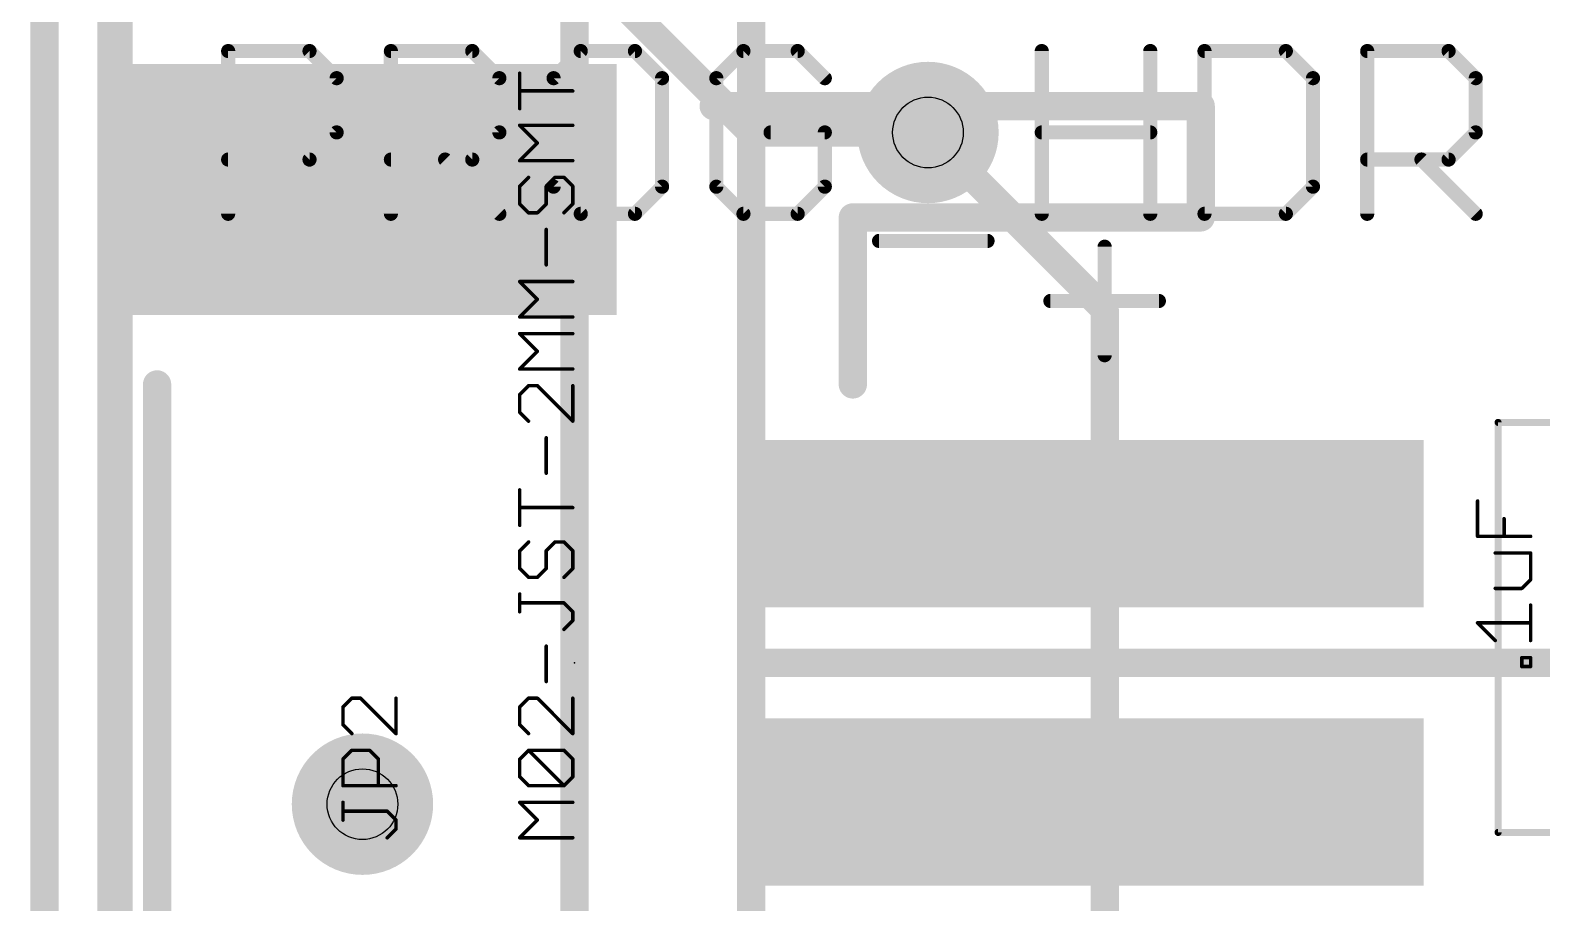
# Model space of a CAD drawing. Extents: x -98 to 45, y 0 to 29.
# Drawn here: x -0.1 to 10.76, y 5.9 to 12.16 of the extents above; entities that cross this region are included whole.
import ezdxf

# ---------------------------------------------------------------- set-up
doc = ezdxf.new("R2010")
doc.units = 0
for name, color, linetype in [('1', 12, 'CONTINUOUS'), ('16', 132, 'CONTINUOUS'), ('18', 110, 'CONTINUOUS'), ('20', 53, 'CONTINUOUS'), ('21', 53, 'CONTINUOUS'), ('23', 53, 'CONTINUOUS'), ('25', 253, 'CONTINUOUS'), ('27', 253, 'CONTINUOUS'), ('29', 253, 'CONTINUOUS'), ('31', 253, 'CONTINUOUS'), ('39', 12, 'CONTINUOUS'), ('44', 253, 'CONTINUOUS'), ('51', 53, 'CONTINUOUS')]:
    doc.layers.add(name, color=color, linetype=linetype)

# ---------------------------------------------------------------- blocks, each defined once
blk = doc.blocks.new('RECT')
blk.add_solid([(-0.5, -0.5), (0.5, -0.5), (-0.5, 0.5), (0.5, 0.5)])
blk = doc.blocks.new('ROUNDV')
at = {"const_width": 0.5}
blk.add_lwpolyline([(0, -0.25, 1), (0, 0.25, 1), (0, -0.25)], format="xyb", dxfattribs=at)

msp = doc.modelspace()

# ---------------------------------------------------------------- linework, layer by layer
at = {"layer": '1', "const_width": 0.2032}
for points in [[(0, 0), (0, 24.13)], [(5.08, 7.62), (5.08, 21.59)], [(5.08, 11.43), (2.54, 13.97)], [(6.35, 11.43), (5.08, 11.43)], [(15.24, 7.62), (5.08, 7.62)]]:
    msp.add_lwpolyline(points, dxfattribs=at)
at = {"layer": '1', "const_width": 0.1016}
for points in [[(5.08, 11.4808, 1), (5.08, 11.3792)], [(5.0441, 11.3941, 1), (5.1159, 11.4659)], [(6.35, 11.3792, 1), (6.35, 11.4808)], [(5.08, 7.6708, 1), (5.08, 7.5692)], [(5.0292, 7.62, 1), (5.1308, 7.62)]]:
    msp.add_lwpolyline(points, format="xyb", dxfattribs=at)
at = {"layer": '16'}
for points, const_width in [([(0, 0), (0, 24.13)], 0.2032), ([(0.508, 1.905), (0.508, 15.748)], 0.254), ([(3.81, 5.08), (3.81, 15.24)], 0.2032), ([(5.08, 5.08), (5.08, 13.97)], 0.2032), ([(7.62, 10.16), (6.35, 11.43)], 0.2032), ([(7.62, 4.191), (7.62, 10.16)], 0.2032)]:
    msp.add_lwpolyline(points, dxfattribs=dict(at, const_width=const_width))
at = {"layer": '16', "const_width": 0.1016}
for points in [[(6.3859, 11.4659, 1), (6.3141, 11.3941)], [(7.6708, 10.16, 1), (7.5692, 10.16)], [(7.5841, 10.1241, 1), (7.6559, 10.1959)]]:
    msp.add_lwpolyline(points, format="xyb", dxfattribs=at)
at = {"layer": '20', "const_width": 0.1524}
msp.add_lwpolyline([(0, 24.13), (0, 0)], dxfattribs=at)
at = {"layer": '21', "const_width": 0.2032}
for points in [[(8.31, 11.62), (4.81, 11.62)], [(8.31, 10.82), (8.31, 11.62)], [(5.81, 9.62), (5.81, 10.82)], [(5.81, 10.82), (8.31, 10.82)], [(0.81, 9.62), (0.81, 5.62)]]:
    msp.add_lwpolyline(points, dxfattribs=at)
at = {"layer": '21', "const_width": 0.1016}
for points in [[(4.81, 11.6708, 1), (4.81, 11.5692)], [(8.3608, 11.62, 1), (8.2592, 11.62)], [(8.31, 11.5692, 1), (8.31, 11.6708)], [(5.8608, 10.82, 1), (5.7592, 10.82)], [(5.81, 10.8708, 1), (5.81, 10.7692)], [(8.2592, 10.82, 1), (8.3608, 10.82)], [(8.31, 10.7692, 1), (8.31, 10.8708)], [(0.8608, 9.62, 1), (0.7592, 9.62)], [(5.7592, 9.62, 1), (5.8608, 9.62)]]:
    msp.add_lwpolyline(points, format="xyb", dxfattribs=at)
at = {"layer": '23'}
msp.add_point((3.81, 7.62), dxfattribs=at)
at = {"layer": '25', "const_width": 0.0254}
for points in [[(2.2095, 7.3653), (2.146, 7.3018)], [(2.146, 7.3018), (2.146, 7.1747)], [(2.2731, 7.3653), (2.2095, 7.3653)], [(2.5273, 7.1111), (2.2731, 7.3653)], [(2.5273, 7.3653), (2.5273, 7.1111)], [(2.146, 7.1747), (2.2095, 7.1111)], [(2.146, 6.9276), (2.2095, 6.9911)], [(2.2095, 6.9911), (2.3366, 6.9911)], [(2.3366, 6.9911), (2.4002, 6.9276)], [(2.146, 6.7369), (2.146, 6.9276)], [(2.4002, 6.9276), (2.4002, 6.7369)], [(2.5273, 6.7369), (2.146, 6.7369)], [(2.146, 6.4898), (2.146, 6.6169)], [(2.4637, 6.5534), (2.146, 6.5534)], [(2.5273, 6.4898), (2.4637, 6.5534)], [(2.4637, 6.3627), (2.5273, 6.4263)], [(2.5273, 6.4263), (2.5273, 6.4898)]]:
    msp.add_lwpolyline(points, dxfattribs=at)
at = {"layer": '25', "const_width": 0.0127}
for points in [[(2.1523, 7.3018, 1), (2.1396, 7.3018)], [(2.1415, 7.3063, 1), (2.1505, 7.2973)], [(2.2095, 7.3717, 1), (2.2095, 7.359)], [(2.214, 7.3608, 1), (2.205, 7.3698)], [(2.2776, 7.3698, 1), (2.2686, 7.3608)], [(2.2731, 7.359, 1), (2.2731, 7.3717)], [(2.5337, 7.3653, 1), (2.521, 7.3653)], [(2.1505, 7.1792, 1), (2.1415, 7.1702)], [(2.1396, 7.1747, 1), (2.1523, 7.1747)], [(2.205, 7.1066, 1), (2.214, 7.1156)], [(2.521, 7.1111, 1), (2.5337, 7.1111)], [(2.5228, 7.1066, 1), (2.5318, 7.1156)], [(2.2095, 6.9975, 1), (2.2095, 6.9848)], [(2.214, 6.9866, 1), (2.205, 6.9956)], [(2.3411, 6.9956, 1), (2.3321, 6.9866)], [(2.3366, 6.9848, 1), (2.3366, 6.9975)], [(2.1523, 6.9276, 1), (2.1396, 6.9276)], [(2.1415, 6.9321, 1), (2.1505, 6.9231)], [(2.4065, 6.9276, 1), (2.3938, 6.9276)], [(2.3957, 6.9231, 1), (2.4047, 6.9321)], [(2.146, 6.7433, 1), (2.146, 6.7306)], [(2.1396, 6.7369, 1), (2.1523, 6.7369)], [(2.3938, 6.7369, 1), (2.4065, 6.7369)], [(2.5273, 6.7306, 1), (2.5273, 6.7433)], [(2.1523, 6.6169, 1), (2.1396, 6.6169)], [(2.146, 6.5597, 1), (2.146, 6.547)], [(2.4682, 6.5579, 1), (2.4593, 6.5489)], [(2.4637, 6.547, 1), (2.4637, 6.5597)], [(2.1396, 6.4898, 1), (2.1523, 6.4898)], [(2.5337, 6.4898, 1), (2.521, 6.4898)], [(2.521, 6.4263, 1), (2.5337, 6.4263)], [(2.5228, 6.4853, 1), (2.5318, 6.4943)], [(2.5318, 6.4218, 1), (2.5228, 6.4307)], [(2.4593, 6.3672, 1), (2.4682, 6.3582)]]:
    msp.add_lwpolyline(points, format="xyb", dxfattribs=at)
at = {"layer": '27'}
for points, const_width in [([(1.3208, 10.8458), (1.3208, 12.0152)], 0.1016), ([(1.3208, 12.0152), (1.9055, 12.0152)], 0.1016), ([(1.9055, 12.0152), (2.1004, 11.8203)], 0.1016), ([(2.4902, 10.8458), (2.4902, 12.0152)], 0.1016), ([(2.4902, 12.0152), (3.0749, 12.0152)], 0.1016), ([(3.0749, 12.0152), (3.2698, 11.8203)], 0.1016), ([(3.8545, 12.0152), (3.6596, 11.8203)], 0.1016), ([(4.2443, 12.0152), (3.8545, 12.0152)], 0.1016), ([(4.4392, 11.8203), (4.2443, 12.0152)], 0.1016), ([(5.0239, 12.0152), (4.829, 11.8203)], 0.1016), ([(5.4137, 12.0152), (5.0239, 12.0152)], 0.1016), ([(5.6086, 11.8203), (5.4137, 12.0152)], 0.1016), ([(7.1678, 10.8458), (7.1678, 12.0152)], 0.1016), ([(7.9474, 12.0152), (7.9474, 10.8458)], 0.1016), ([(8.3372, 12.0152), (8.3372, 10.8458)], 0.1016), ([(8.9219, 12.0152), (8.3372, 12.0152)], 0.1016), ([(9.1168, 11.8203), (8.9219, 12.0152)], 0.1016), ([(9.5066, 10.8458), (9.5066, 12.0152)], 0.1016), ([(9.5066, 12.0152), (10.0913, 12.0152)], 0.1016), ([(10.0913, 12.0152), (10.2862, 11.8203)], 0.1016), ([(2.1004, 11.8203), (2.1004, 11.4305)], 0.1016), ([(3.2698, 11.8203), (3.2698, 11.4305)], 0.1016), ([(3.416, 11.6016), (3.416, 11.8558)], 0.0254), ([(3.6596, 11.8203), (3.6596, 11.0407)], 0.1016), ([(4.4392, 11.0407), (4.4392, 11.8203)], 0.1016), ([(4.829, 11.8203), (4.829, 11.0407)], 0.1016), ([(9.1168, 11.0407), (9.1168, 11.8203)], 0.1016), ([(10.2862, 11.8203), (10.2862, 11.4305)], 0.1016), ([(3.7973, 11.7287), (3.416, 11.7287)], 0.0254), ([(2.1004, 11.4305), (1.9055, 11.2356)], 0.1016), ([(3.2698, 11.4305), (3.0749, 11.2356)], 0.1016), ([(3.5431, 11.3545), (3.416, 11.4816)], 0.0254), ([(3.416, 11.4816), (3.7973, 11.4816)], 0.0254), ([(5.6086, 11.4305), (5.2188, 11.4305)], 0.1016), ([(5.6086, 11.0407), (5.6086, 11.4305)], 0.1016), ([(7.1678, 11.4305), (7.9474, 11.4305)], 0.1016), ([(10.2862, 11.4305), (10.0913, 11.2356)], 0.1016), ([(3.416, 11.2274), (3.5431, 11.3545)], 0.0254), ([(1.9055, 11.2356), (1.3208, 11.2356)], 0.1016), ([(3.0749, 11.2356), (2.4902, 11.2356)], 0.1016), ([(2.88, 11.2356), (3.2698, 10.8458)], 0.1016), ([(3.7973, 11.2274), (3.416, 11.2274)], 0.0254), ([(10.0913, 11.2356), (9.5066, 11.2356)], 0.1016), ([(9.8964, 11.2356), (10.2862, 10.8458)], 0.1016), ([(3.4795, 11.1074), (3.416, 11.0438)], 0.0254), ([(3.6066, 11.0438), (3.6702, 11.1074)], 0.0254), ([(3.6596, 11.0407), (3.8545, 10.8458)], 0.1016), ([(3.6702, 11.1074), (3.7337, 11.1074)], 0.0254), ([(3.7337, 11.1074), (3.7973, 11.0438)], 0.0254), ([(4.2443, 10.8458), (4.4392, 11.0407)], 0.1016), ([(4.829, 11.0407), (5.0239, 10.8458)], 0.1016), ([(5.4137, 10.8458), (5.6086, 11.0407)], 0.1016), ([(8.9219, 10.8458), (9.1168, 11.0407)], 0.1016), ([(3.416, 11.0438), (3.416, 10.9167)], 0.0254), ([(3.6066, 10.9167), (3.6066, 11.0438)], 0.0254), ([(3.7973, 11.0438), (3.7973, 10.9167)], 0.0254), ([(3.416, 10.9167), (3.4795, 10.8532)], 0.0254), ([(3.4795, 10.8532), (3.5431, 10.8532)], 0.0254), ([(3.5431, 10.8532), (3.6066, 10.9167)], 0.0254), ([(3.7973, 10.9167), (3.7337, 10.8532)], 0.0254), ([(3.8545, 10.8458), (4.2443, 10.8458)], 0.1016), ([(5.0239, 10.8458), (5.4137, 10.8458)], 0.1016), ([(8.3372, 10.8458), (8.9219, 10.8458)], 0.1016), ([(3.6066, 10.479), (3.6066, 10.7332)], 0.0254), ([(5.9984, 10.6509), (6.778, 10.6509)], 0.1016), ([(3.5431, 10.2319), (3.416, 10.359)], 0.0254), ([(3.416, 10.359), (3.7973, 10.359)], 0.0254), ([(3.416, 10.1048), (3.5431, 10.2319)], 0.0254), ([(3.7973, 10.1048), (3.416, 10.1048)], 0.0254), ([(3.5431, 9.8577), (3.416, 9.9848)], 0.0254), ([(3.416, 9.9848), (3.7973, 9.9848)], 0.0254), ([(3.416, 9.7306), (3.5431, 9.8577)], 0.0254), ([(3.7973, 9.7306), (3.416, 9.7306)], 0.0254), ([(3.4795, 9.6106), (3.416, 9.547)], 0.0254), ([(3.416, 9.547), (3.416, 9.4199)], 0.0254), ([(3.5431, 9.6106), (3.4795, 9.6106)], 0.0254), ([(3.7973, 9.3564), (3.5431, 9.6106)], 0.0254), ([(3.7973, 9.6106), (3.7973, 9.3564)], 0.0254), ([(3.416, 9.4199), (3.4795, 9.3564)], 0.0254), ([(3.6066, 8.9821), (3.6066, 9.2364)], 0.0254), ([(3.416, 8.6079), (3.416, 8.8622)], 0.0254), ([(3.7973, 8.735), (3.416, 8.735)], 0.0254), ([(10.2994, 8.5285), (10.2994, 8.7827)], 0.0254), ([(10.49, 8.5285), (10.49, 8.6556)], 0.0254), ([(3.4795, 8.4879), (3.416, 8.4244)], 0.0254), ([(3.6066, 8.4244), (3.6702, 8.4879)], 0.0254), ([(3.6702, 8.4879), (3.7337, 8.4879)], 0.0254), ([(3.7337, 8.4879), (3.7973, 8.4244)], 0.0254), ([(10.6807, 8.5285), (10.2994, 8.5285)], 0.0254), ([(3.416, 8.4244), (3.416, 8.2973)], 0.0254), ([(3.6066, 8.2973), (3.6066, 8.4244)], 0.0254), ([(3.7973, 8.4244), (3.7973, 8.2973)], 0.0254), ([(10.6807, 8.4085), (10.4265, 8.4085)], 0.0254), ([(10.6807, 8.2178), (10.6807, 8.4085)], 0.0254), ([(3.416, 8.2973), (3.4795, 8.2337)], 0.0254), ([(3.5431, 8.2337), (3.6066, 8.2973)], 0.0254), ([(3.7973, 8.2973), (3.7337, 8.2337)], 0.0254), ([(3.4795, 8.2337), (3.5431, 8.2337)], 0.0254), ([(10.4265, 8.1543), (10.6171, 8.1543)], 0.0254), ([(10.6171, 8.1543), (10.6807, 8.2178)], 0.0254), ([(3.416, 7.9866), (3.416, 8.1137)], 0.0254), ([(3.7337, 8.0502), (3.416, 8.0502)], 0.0254), ([(3.7973, 7.9866), (3.7337, 8.0502)], 0.0254), ([(10.6807, 7.7801), (10.6807, 8.0343)], 0.0254), ([(3.7337, 7.8595), (3.7973, 7.9231)], 0.0254), ([(3.7973, 7.9231), (3.7973, 7.9866)], 0.0254), ([(10.4265, 7.7801), (10.2994, 7.9072)], 0.0254), ([(10.2994, 7.9072), (10.6807, 7.9072)], 0.0254), ([(3.6066, 7.4853), (3.6066, 7.7395)], 0.0254), ([(10.6171, 7.593), (10.6171, 7.6565)], 0.0254), ([(10.6171, 7.6565), (10.6807, 7.6565)], 0.0254), ([(10.6807, 7.593), (10.6171, 7.593)], 0.0254), ([(10.6807, 7.6565), (10.6807, 7.593)], 0.0254), ([(3.4795, 7.3653), (3.416, 7.3018)], 0.0254), ([(3.416, 7.3018), (3.416, 7.1747)], 0.0254), ([(3.5431, 7.3653), (3.4795, 7.3653)], 0.0254), ([(3.7973, 7.1111), (3.5431, 7.3653)], 0.0254), ([(3.7973, 7.3653), (3.7973, 7.1111)], 0.0254), ([(3.416, 7.1747), (3.4795, 7.1111)], 0.0254), ([(3.416, 6.9276), (3.4795, 6.9911)], 0.0254), ([(3.4795, 6.9911), (3.7337, 6.9911)], 0.0254), ([(3.7337, 6.7369), (3.4795, 6.9911)], 0.0254), ([(3.7337, 6.9911), (3.7973, 6.9276)], 0.0254), ([(3.416, 6.8005), (3.416, 6.9276)], 0.0254), ([(3.7973, 6.9276), (3.7973, 6.8005)], 0.0254), ([(3.4795, 6.7369), (3.416, 6.8005)], 0.0254), ([(3.7337, 6.7369), (3.4795, 6.7369)], 0.0254), ([(3.7973, 6.8005), (3.7337, 6.7369)], 0.0254), ([(3.5431, 6.4898), (3.416, 6.6169)], 0.0254), ([(3.416, 6.6169), (3.7973, 6.6169)], 0.0254), ([(3.416, 6.3627), (3.5431, 6.4898)], 0.0254), ([(3.7973, 6.3627), (3.416, 6.3627)], 0.0254)]:
    msp.add_lwpolyline(points, dxfattribs=dict(at, const_width=const_width))
for points, const_width in [([(1.3462, 12.0152, 1), (1.2954, 12.0152)], 0.0508), ([(1.3208, 12.0406, 1), (1.3208, 11.9898)], 0.0508), ([(1.9235, 12.0332, 1), (1.8875, 11.9972)], 0.0508), ([(1.9055, 11.9898, 1), (1.9055, 12.0406)], 0.0508), ([(2.5156, 12.0152, 1), (2.4648, 12.0152)], 0.0508), ([(2.4902, 12.0406, 1), (2.4902, 11.9898)], 0.0508), ([(3.0929, 12.0332, 1), (3.0569, 11.9972)], 0.0508), ([(3.0749, 11.9898, 1), (3.0749, 12.0406)], 0.0508), ([(3.8545, 12.0406, 1), (3.8545, 11.9898)], 0.0508), ([(3.8725, 11.9972, 1), (3.8365, 12.0332)], 0.0508), ([(4.2623, 12.0332, 1), (4.2263, 11.9972)], 0.0508), ([(4.2443, 11.9898, 1), (4.2443, 12.0406)], 0.0508), ([(5.0239, 12.0406, 1), (5.0239, 11.9898)], 0.0508), ([(5.0418, 11.9972, 1), (5.0059, 12.0332)], 0.0508), ([(5.4316, 12.0332, 1), (5.3957, 11.9972)], 0.0508), ([(5.4137, 11.9898, 1), (5.4137, 12.0406)], 0.0508), ([(7.1932, 12.0152, 1), (7.1424, 12.0152)], 0.0508), ([(7.9728, 12.0152, 1), (7.922, 12.0152)], 0.0508), ([(8.3626, 12.0152, 1), (8.3118, 12.0152)], 0.0508), ([(8.3372, 12.0406, 1), (8.3372, 11.9898)], 0.0508), ([(8.9398, 12.0332, 1), (8.9039, 11.9972)], 0.0508), ([(8.9219, 11.9898, 1), (8.9219, 12.0406)], 0.0508), ([(9.532, 12.0152, 1), (9.4812, 12.0152)], 0.0508), ([(9.5066, 12.0406, 1), (9.5066, 11.9898)], 0.0508), ([(10.1092, 12.0332, 1), (10.0733, 11.9972)], 0.0508), ([(10.0913, 11.9898, 1), (10.0913, 12.0406)], 0.0508), ([(2.1258, 11.8203, 1), (2.075, 11.8203)], 0.0508), ([(2.0824, 11.8023, 1), (2.1184, 11.8383)], 0.0508), ([(3.2952, 11.8203, 1), (3.2444, 11.8203)], 0.0508), ([(3.2518, 11.8023, 1), (3.2878, 11.8383)], 0.0508), ([(3.4223, 11.8558, 1), (3.4096, 11.8558)], 0.0127), ([(3.6416, 11.8383, 1), (3.6776, 11.8023)], 0.0508), ([(3.685, 11.8203, 1), (3.6342, 11.8203)], 0.0508), ([(4.4646, 11.8203, 1), (4.4138, 11.8203)], 0.0508), ([(4.4212, 11.8023, 1), (4.4572, 11.8383)], 0.0508), ([(4.811, 11.8383, 1), (4.847, 11.8023)], 0.0508), ([(4.8544, 11.8203, 1), (4.8036, 11.8203)], 0.0508), ([(5.5906, 11.8023, 1), (5.6265, 11.8383)], 0.0508), ([(9.1422, 11.8203, 1), (9.0914, 11.8203)], 0.0508), ([(9.0988, 11.8023, 1), (9.1347, 11.8383)], 0.0508), ([(10.3116, 11.8203, 1), (10.2608, 11.8203)], 0.0508), ([(10.2682, 11.8023, 1), (10.3041, 11.8383)], 0.0508), ([(3.416, 11.735, 1), (3.416, 11.7223)], 0.0127), ([(3.7973, 11.7223, 1), (3.7973, 11.735)], 0.0127), ([(3.4096, 11.6016, 1), (3.4223, 11.6016)], 0.0127), ([(2.075, 11.4305, 1), (2.1258, 11.4305)], 0.0508), ([(2.1184, 11.4125, 1), (2.0824, 11.4485)], 0.0508), ([(3.2444, 11.4305, 1), (3.2952, 11.4305)], 0.0508), ([(3.2878, 11.4125, 1), (3.2518, 11.4485)], 0.0508), ([(3.4205, 11.4861, 1), (3.4115, 11.4771)], 0.0127), ([(3.416, 11.4879, 1), (3.416, 11.4752)], 0.0127), ([(3.7973, 11.4752, 1), (3.7973, 11.4879)], 0.0127), ([(5.2188, 11.4559, 1), (5.2188, 11.4051)], 0.0508), ([(5.634, 11.4305, 1), (5.5832, 11.4305)], 0.0508), ([(5.6086, 11.4051, 1), (5.6086, 11.4559)], 0.0508), ([(7.1678, 11.4559, 1), (7.1678, 11.4051)], 0.0508), ([(7.9474, 11.4051, 1), (7.9474, 11.4559)], 0.0508), ([(10.2608, 11.4305, 1), (10.3116, 11.4305)], 0.0508), ([(10.3041, 11.4125, 1), (10.2682, 11.4485)], 0.0508), ([(3.5476, 11.35, 1), (3.5386, 11.359)], 0.0127), ([(3.5386, 11.35, 1), (3.5476, 11.359)], 0.0127), ([(1.3208, 11.261, 1), (1.3208, 11.2102)], 0.0508), ([(1.8875, 11.2536, 1), (1.9235, 11.2176)], 0.0508), ([(1.9055, 11.2102, 1), (1.9055, 11.261)], 0.0508), ([(2.4902, 11.261, 1), (2.4902, 11.2102)], 0.0508), ([(2.898, 11.2536, 1), (2.862, 11.2176)], 0.0508), ([(3.0569, 11.2536, 1), (3.0929, 11.2176)], 0.0508), ([(3.0749, 11.2102, 1), (3.0749, 11.261)], 0.0508), ([(3.416, 11.2337, 1), (3.416, 11.221)], 0.0127), ([(3.4115, 11.2319, 1), (3.4205, 11.2229)], 0.0127), ([(3.7973, 11.221, 1), (3.7973, 11.2337)], 0.0127), ([(9.5066, 11.261, 1), (9.5066, 11.2102)], 0.0508), ([(9.9143, 11.2536, 1), (9.8784, 11.2176)], 0.0508), ([(10.0733, 11.2536, 1), (10.1092, 11.2176)], 0.0508), ([(10.0913, 11.2102, 1), (10.0913, 11.261)], 0.0508), ([(3.484, 11.1029, 1), (3.475, 11.1119)], 0.0127), ([(3.6776, 11.0587, 1), (3.6416, 11.0227)], 0.0508), ([(3.6702, 11.1137, 1), (3.6702, 11.101)], 0.0127), ([(3.6747, 11.1029, 1), (3.6657, 11.1119)], 0.0127), ([(3.7382, 11.1119, 1), (3.7293, 11.1029)], 0.0127), ([(3.7337, 11.101, 1), (3.7337, 11.1137)], 0.0127), ([(4.4572, 11.0227, 1), (4.4212, 11.0587)], 0.0508), ([(4.847, 11.0587, 1), (4.811, 11.0227)], 0.0508), ([(5.6265, 11.0227, 1), (5.5906, 11.0587)], 0.0508), ([(9.1347, 11.0227, 1), (9.0988, 11.0587)], 0.0508), ([(3.4223, 11.0438, 1), (3.4096, 11.0438)], 0.0127), ([(3.4115, 11.0483, 1), (3.4205, 11.0393)], 0.0127), ([(3.613, 11.0438, 1), (3.6003, 11.0438)], 0.0127), ([(3.6021, 11.0483, 1), (3.6111, 11.0393)], 0.0127), ([(3.6342, 11.0407, 1), (3.685, 11.0407)], 0.0508), ([(3.8037, 11.0438, 1), (3.791, 11.0438)], 0.0127), ([(3.7928, 11.0393, 1), (3.8018, 11.0483)], 0.0127), ([(4.4138, 11.0407, 1), (4.4646, 11.0407)], 0.0508), ([(4.8036, 11.0407, 1), (4.8544, 11.0407)], 0.0508), ([(5.5832, 11.0407, 1), (5.634, 11.0407)], 0.0508), ([(9.0914, 11.0407, 1), (9.1422, 11.0407)], 0.0508), ([(1.2954, 10.8458, 1), (1.3462, 10.8458)], 0.0508), ([(2.4648, 10.8458, 1), (2.5156, 10.8458)], 0.0508), ([(3.2518, 10.8278, 1), (3.2878, 10.8638)], 0.0508), ([(3.4205, 10.9212, 1), (3.4115, 10.9122)], 0.0127), ([(3.4096, 10.9167, 1), (3.4223, 10.9167)], 0.0127), ([(3.4795, 10.8595, 1), (3.4795, 10.8468)], 0.0127), ([(3.475, 10.8487, 1), (3.484, 10.8577)], 0.0127), ([(3.5386, 10.8577, 1), (3.5476, 10.8487)], 0.0127), ([(3.5431, 10.8468, 1), (3.5431, 10.8595)], 0.0127), ([(3.6003, 10.9167, 1), (3.613, 10.9167)], 0.0127), ([(3.6111, 10.9122, 1), (3.6021, 10.9212)], 0.0127), ([(3.7293, 10.8577, 1), (3.7382, 10.8487)], 0.0127), ([(3.791, 10.9167, 1), (3.8037, 10.9167)], 0.0127), ([(3.8018, 10.9122, 1), (3.7928, 10.9212)], 0.0127), ([(3.8545, 10.8712, 1), (3.8545, 10.8204)], 0.0508), ([(3.8365, 10.8278, 1), (3.8725, 10.8638)], 0.0508), ([(4.2263, 10.8638, 1), (4.2623, 10.8278)], 0.0508), ([(4.2443, 10.8204, 1), (4.2443, 10.8712)], 0.0508), ([(5.0239, 10.8712, 1), (5.0239, 10.8204)], 0.0508), ([(5.0059, 10.8278, 1), (5.0418, 10.8638)], 0.0508), ([(5.3957, 10.8638, 1), (5.4316, 10.8278)], 0.0508), ([(5.4137, 10.8204, 1), (5.4137, 10.8712)], 0.0508), ([(7.1424, 10.8458, 1), (7.1932, 10.8458)], 0.0508), ([(7.922, 10.8458, 1), (7.9728, 10.8458)], 0.0508), ([(8.3372, 10.8712, 1), (8.3372, 10.8204)], 0.0508), ([(8.3118, 10.8458, 1), (8.3626, 10.8458)], 0.0508), ([(8.9039, 10.8638, 1), (8.9398, 10.8278)], 0.0508), ([(8.9219, 10.8204, 1), (8.9219, 10.8712)], 0.0508), ([(9.4812, 10.8458, 1), (9.532, 10.8458)], 0.0508), ([(10.2682, 10.8278, 1), (10.3041, 10.8638)], 0.0508), ([(3.613, 10.7332, 1), (3.6003, 10.7332)], 0.0127), ([(5.9984, 10.6763, 1), (5.9984, 10.6255)], 0.0508), ([(6.778, 10.6255, 1), (6.778, 10.6763)], 0.0508), ([(3.6003, 10.479, 1), (3.613, 10.479)], 0.0127), ([(3.4205, 10.3635, 1), (3.4115, 10.3545)], 0.0127), ([(3.416, 10.3653, 1), (3.416, 10.3526)], 0.0127), ([(3.7973, 10.3526, 1), (3.7973, 10.3653)], 0.0127), ([(3.5476, 10.2274, 1), (3.5386, 10.2364)], 0.0127), ([(3.5386, 10.2274, 1), (3.5476, 10.2364)], 0.0127), ([(3.416, 10.1111, 1), (3.416, 10.0984)], 0.0127), ([(3.4115, 10.1093, 1), (3.4205, 10.1003)], 0.0127), ([(3.7973, 10.0984, 1), (3.7973, 10.1111)], 0.0127), ([(3.4205, 9.9893, 1), (3.4115, 9.9803)], 0.0127), ([(3.416, 9.9911, 1), (3.416, 9.9784)], 0.0127), ([(3.7973, 9.9784, 1), (3.7973, 9.9911)], 0.0127), ([(3.5476, 9.8532, 1), (3.5386, 9.8622)], 0.0127), ([(3.5386, 9.8532, 1), (3.5476, 9.8622)], 0.0127), ([(3.416, 9.7369, 1), (3.416, 9.7242)], 0.0127), ([(3.4115, 9.735, 1), (3.4205, 9.7261)], 0.0127), ([(3.7973, 9.7242, 1), (3.7973, 9.7369)], 0.0127), ([(3.4223, 9.547, 1), (3.4096, 9.547)], 0.0127), ([(3.4795, 9.6169, 1), (3.4795, 9.6042)], 0.0127), ([(3.484, 9.6061, 1), (3.475, 9.6151)], 0.0127), ([(3.5476, 9.6151, 1), (3.5386, 9.6061)], 0.0127), ([(3.5431, 9.6042, 1), (3.5431, 9.6169)], 0.0127), ([(3.8037, 9.6106, 1), (3.791, 9.6106)], 0.0127), ([(3.4115, 9.5515, 1), (3.4205, 9.5425)], 0.0127), ([(3.4205, 9.4244, 1), (3.4115, 9.4154)], 0.0127), ([(3.4096, 9.4199, 1), (3.4223, 9.4199)], 0.0127), ([(3.475, 9.3519, 1), (3.484, 9.3608)], 0.0127), ([(3.791, 9.3564, 1), (3.8037, 9.3564)], 0.0127), ([(3.7928, 9.3519, 1), (3.8018, 9.3608)], 0.0127), ([(3.613, 9.2364, 1), (3.6003, 9.2364)], 0.0127), ([(3.6003, 8.9821, 1), (3.613, 8.9821)], 0.0127), ([(3.4223, 8.8622, 1), (3.4096, 8.8622)], 0.0127), ([(3.416, 8.7414, 1), (3.416, 8.7287)], 0.0127), ([(3.7973, 8.7287, 1), (3.7973, 8.7414)], 0.0127), ([(10.3057, 8.7827, 1), (10.293, 8.7827)], 0.0127), ([(3.4096, 8.6079, 1), (3.4223, 8.6079)], 0.0127), ([(10.4964, 8.6556, 1), (10.4837, 8.6556)], 0.0127), ([(3.484, 8.4835, 1), (3.475, 8.4924)], 0.0127), ([(3.6702, 8.4943, 1), (3.6702, 8.4816)], 0.0127), ([(3.6747, 8.4835, 1), (3.6657, 8.4924)], 0.0127), ([(3.7382, 8.4924, 1), (3.7293, 8.4835)], 0.0127), ([(3.7337, 8.4816, 1), (3.7337, 8.4943)], 0.0127), ([(10.293, 8.5285, 1), (10.3057, 8.5285)], 0.0127), ([(10.2994, 8.5348, 1), (10.2994, 8.5221)], 0.0127), ([(10.4837, 8.5285, 1), (10.4964, 8.5285)], 0.0127), ([(10.6807, 8.5221, 1), (10.6807, 8.5348)], 0.0127), ([(3.4223, 8.4244, 1), (3.4096, 8.4244)], 0.0127), ([(3.4115, 8.4289, 1), (3.4205, 8.4199)], 0.0127), ([(3.613, 8.4244, 1), (3.6003, 8.4244)], 0.0127), ([(3.6021, 8.4289, 1), (3.6111, 8.4199)], 0.0127), ([(3.8037, 8.4244, 1), (3.791, 8.4244)], 0.0127), ([(3.7928, 8.4199, 1), (3.8018, 8.4289)], 0.0127), ([(10.4265, 8.4148, 1), (10.4265, 8.4022)], 0.0127), ([(10.687, 8.4085, 1), (10.6744, 8.4085)], 0.0127), ([(10.6807, 8.4022, 1), (10.6807, 8.4148)], 0.0127), ([(3.4205, 8.3018, 1), (3.4115, 8.2928)], 0.0127), ([(3.4096, 8.2973, 1), (3.4223, 8.2973)], 0.0127), ([(3.6003, 8.2973, 1), (3.613, 8.2973)], 0.0127), ([(3.6111, 8.2928, 1), (3.6021, 8.3018)], 0.0127), ([(3.791, 8.2973, 1), (3.8037, 8.2973)], 0.0127), ([(3.8018, 8.2928, 1), (3.7928, 8.3018)], 0.0127), ([(3.4795, 8.2401, 1), (3.4795, 8.2274)], 0.0127), ([(3.475, 8.2292, 1), (3.484, 8.2382)], 0.0127), ([(3.5386, 8.2382, 1), (3.5476, 8.2292)], 0.0127), ([(3.5431, 8.2274, 1), (3.5431, 8.2401)], 0.0127), ([(3.7293, 8.2382, 1), (3.7382, 8.2292)], 0.0127), ([(10.4265, 8.1606, 1), (10.4265, 8.1479)], 0.0127), ([(10.6127, 8.1588, 1), (10.6216, 8.1498)], 0.0127), ([(10.6171, 8.1479, 1), (10.6171, 8.1606)], 0.0127), ([(10.6744, 8.2178, 1), (10.687, 8.2178)], 0.0127), ([(10.6852, 8.2133, 1), (10.6762, 8.2223)], 0.0127), ([(3.4223, 8.1137, 1), (3.4096, 8.1137)], 0.0127), ([(3.416, 8.0565, 1), (3.416, 8.0438)], 0.0127), ([(3.7382, 8.0547, 1), (3.7293, 8.0457)], 0.0127), ([(3.7337, 8.0438, 1), (3.7337, 8.0565)], 0.0127), ([(10.687, 8.0343, 1), (10.6744, 8.0343)], 0.0127), ([(3.4096, 7.9866, 1), (3.4223, 7.9866)], 0.0127), ([(3.8037, 7.9866, 1), (3.791, 7.9866)], 0.0127), ([(3.7928, 7.9821, 1), (3.8018, 7.9911)], 0.0127), ([(3.8018, 7.9186, 1), (3.7928, 7.9276)], 0.0127), ([(3.7293, 7.864, 1), (3.7382, 7.855)], 0.0127), ([(3.791, 7.9231, 1), (3.8037, 7.9231)], 0.0127), ([(10.3039, 7.9117, 1), (10.2949, 7.9027)], 0.0127), ([(10.2994, 7.9135, 1), (10.2994, 7.9008)], 0.0127), ([(10.6807, 7.9008, 1), (10.6807, 7.9135)], 0.0127), ([(3.613, 7.7395, 1), (3.6003, 7.7395)], 0.0127), ([(10.422, 7.7756, 1), (10.431, 7.7846)], 0.0127), ([(10.6744, 7.7801, 1), (10.687, 7.7801)], 0.0127), ([(10.6235, 7.6565, 1), (10.6108, 7.6565)], 0.0127), ([(10.6171, 7.6629, 1), (10.6171, 7.6502)], 0.0127), ([(10.6171, 7.5993, 1), (10.6171, 7.5866)], 0.0127), ([(10.687, 7.6565, 1), (10.6744, 7.6565)], 0.0127), ([(10.6807, 7.6502, 1), (10.6807, 7.6629)], 0.0127), ([(10.6807, 7.5866, 1), (10.6807, 7.5993)], 0.0127), ([(10.6108, 7.593, 1), (10.6235, 7.593)], 0.0127), ([(10.6744, 7.593, 1), (10.687, 7.593)], 0.0127), ([(3.6003, 7.4853, 1), (3.613, 7.4853)], 0.0127), ([(3.4223, 7.3018, 1), (3.4096, 7.3018)], 0.0127), ([(3.4115, 7.3063, 1), (3.4205, 7.2973)], 0.0127), ([(3.4795, 7.3717, 1), (3.4795, 7.359)], 0.0127), ([(3.484, 7.3608, 1), (3.475, 7.3698)], 0.0127), ([(3.5476, 7.3698, 1), (3.5386, 7.3608)], 0.0127), ([(3.5431, 7.359, 1), (3.5431, 7.3717)], 0.0127), ([(3.8037, 7.3653, 1), (3.791, 7.3653)], 0.0127), ([(3.4205, 7.1792, 1), (3.4115, 7.1702)], 0.0127), ([(3.4096, 7.1747, 1), (3.4223, 7.1747)], 0.0127), ([(3.475, 7.1066, 1), (3.484, 7.1156)], 0.0127), ([(3.791, 7.1111, 1), (3.8037, 7.1111)], 0.0127), ([(3.7928, 7.1066, 1), (3.8018, 7.1156)], 0.0127), ([(3.4795, 6.9975, 1), (3.4795, 6.9848)], 0.0127), ([(3.484, 6.9956, 1), (3.475, 6.9866)], 0.0127), ([(3.484, 6.9866, 1), (3.475, 6.9956)], 0.0127), ([(3.7382, 6.9956, 1), (3.7293, 6.9866)], 0.0127), ([(3.7337, 6.9848, 1), (3.7337, 6.9975)], 0.0127), ([(3.4223, 6.9276, 1), (3.4096, 6.9276)], 0.0127), ([(3.4115, 6.9321, 1), (3.4205, 6.9231)], 0.0127), ([(3.8037, 6.9276, 1), (3.791, 6.9276)], 0.0127), ([(3.7928, 6.9231, 1), (3.8018, 6.9321)], 0.0127), ([(3.4205, 6.8049, 1), (3.4115, 6.796)], 0.0127), ([(3.4096, 6.8005, 1), (3.4223, 6.8005)], 0.0127), ([(3.4795, 6.7433, 1), (3.4795, 6.7306)], 0.0127), ([(3.475, 6.7324, 1), (3.484, 6.7414)], 0.0127), ([(3.7293, 6.7414, 1), (3.7382, 6.7324)], 0.0127), ([(3.7293, 6.7324, 1), (3.7382, 6.7414)], 0.0127), ([(3.7337, 6.7306, 1), (3.7337, 6.7433)], 0.0127), ([(3.791, 6.8005, 1), (3.8037, 6.8005)], 0.0127), ([(3.8018, 6.796, 1), (3.7928, 6.8049)], 0.0127), ([(3.416, 6.6233, 1), (3.416, 6.6106)], 0.0127), ([(3.4205, 6.6214, 1), (3.4115, 6.6124)], 0.0127), ([(3.7973, 6.6106, 1), (3.7973, 6.6233)], 0.0127), ([(3.5476, 6.4853, 1), (3.5386, 6.4943)], 0.0127), ([(3.5386, 6.4853, 1), (3.5476, 6.4943)], 0.0127), ([(3.416, 6.3691, 1), (3.416, 6.3563)], 0.0127), ([(3.4115, 6.3672, 1), (3.4205, 6.3582)], 0.0127), ([(3.7973, 6.3563, 1), (3.7973, 6.3691)], 0.0127)]:
    msp.add_lwpolyline(points, format="xyb", dxfattribs=dict(at, const_width=const_width))
at = {"layer": '39', "const_width": 0.0508}
for points in [[(10.447, 6.401), (10.447, 9.347)], [(10.447, 9.347), (12.413, 9.347)], [(12.413, 6.401), (10.447, 6.401)]]:
    msp.add_lwpolyline(points, dxfattribs=at)
at = {"layer": '39', "const_width": 0.0254}
for points in [[(10.4597, 9.347, 1), (10.4343, 9.347)], [(10.447, 9.3597, 1), (10.447, 9.3343)], [(10.447, 6.4137, 1), (10.447, 6.3883)], [(10.4343, 6.401, 1), (10.4597, 6.401)]]:
    msp.add_lwpolyline(points, format="xyb", dxfattribs=at)
at = {"layer": '44'}
for centre in [(6.35, 11.43), (2.286, 6.604)]:
    msp.add_circle(centre, 0.254, dxfattribs=at)
at = {"layer": '51', "const_width": 0.1016}
for points in [[(7.6195, 9.8298), (7.6195, 10.6094)], [(7.2297, 10.2196), (8.0093, 10.2196)]]:
    msp.add_lwpolyline(points, dxfattribs=at)
at = {"layer": '51', "const_width": 0.0508}
for points in [[(7.6449, 10.6094, 1), (7.5941, 10.6094)], [(7.2297, 10.245, 1), (7.2297, 10.1942)], [(8.0093, 10.1942, 1), (8.0093, 10.245)], [(7.5941, 9.8298, 1), (7.6449, 9.8298)]]:
    msp.add_lwpolyline(points, format="xyb", dxfattribs=at)

# ---------------------------------------------------------------- block references
at = {"layer": '1', "xscale": 3.4, "yscale": 1.6, "rotation": 180}
msp.add_blockref('RECT', (2.31, 11.02), dxfattribs=at)
at = {"layer": '1', "yscale": 4.6, "rotation": 90}
for p in [(7.51, 8.62), (7.51, 6.62)]:
    msp.add_blockref('RECT', p, dxfattribs=at)
at = {"layer": '18', "xscale": 1.016, "yscale": 1.016}
for p in [(6.35, 11.43), (6.35, 11.43), (2.286, 6.604), (2.286, 6.604)]:
    msp.add_blockref('ROUNDV', p, dxfattribs=at)
at = {"layer": '29'}
for p, xscale, yscale, rotation in [((2.31, 11.02), 3.6032, 1.8032, 180), ((7.51, 8.62), 1.2032, 4.8032, 90), ((7.51, 6.62), 1.2032, 4.8032, 90)]:
    msp.add_blockref('RECT', p, dxfattribs=dict(at, xscale=xscale, yscale=yscale, rotation=rotation))
at = {"layer": '31', "xscale": 3.4, "yscale": 1.6, "rotation": 180}
msp.add_blockref('RECT', (2.31, 11.02), dxfattribs=at)
at = {"layer": '31', "yscale": 4.6, "rotation": 90}
for p in [(7.51, 8.62), (7.51, 6.62)]:
    msp.add_blockref('RECT', p, dxfattribs=at)

doc.saveas('drawing.dxf')
